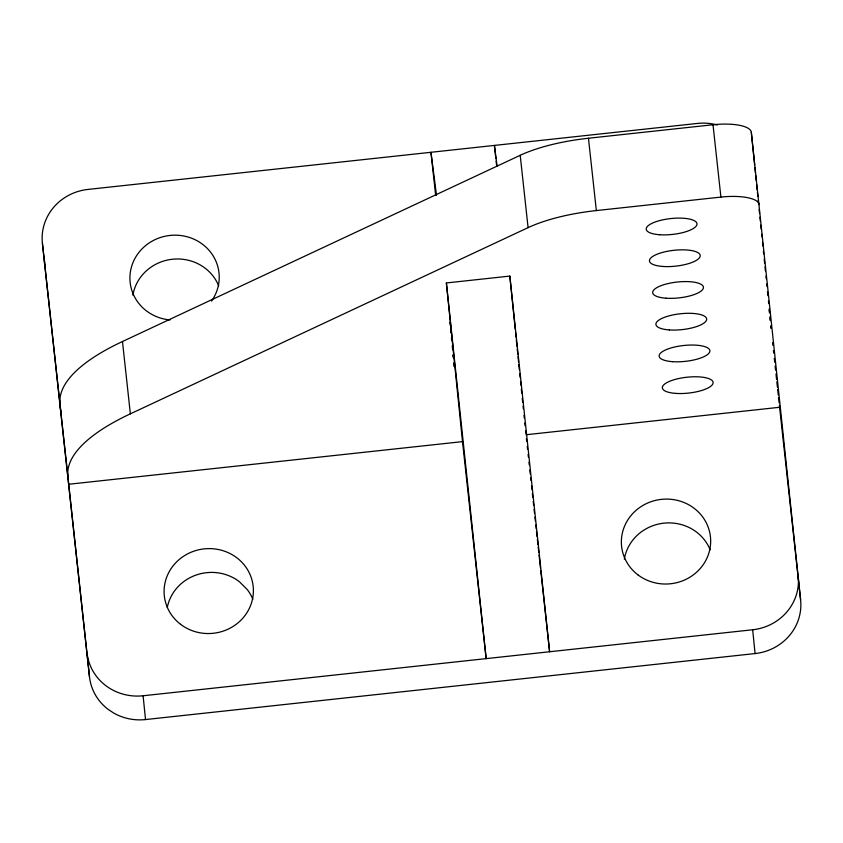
<?xml version="1.0" encoding="UTF-8"?>
<svg xmlns="http://www.w3.org/2000/svg" width="843" height="843" viewBox="0 0 843 843"><rect width="100%" height="100%" fill="white"/><g stroke="black" fill="none" stroke-linecap="round" stroke-linejoin="round"><path stroke-width="1.26" d="M60.801 411.932L59.979 403.881A263.058 82.161 -6.2 0 1 122.477 341.51L520.205 155.302A94.142 29.4 -6.2 0 1 588.456 138.241L713.009 124.753A37.345 11.665 -6.2 0 1 751.324 132.34L800.597 599.847A51.065 48.504 -5.8 0 1 755.086 653.567L145.523 719.564A51.065 48.504 -5.8 0 1 113.531 712.946L108.083 709.332A51.065 48.504 -5.8 0 1 89.495 676.845L42.403 243.153A51.065 48.504 -5.8 0 1 87.914 189.433L697.477 123.436A51.065 48.504 -5.8 0 1 717.309 124.996M89.495 676.845L67.872 476.221A263.058 82.161 -6.2 0 1 130.359 413.839L528.087 227.631A94.142 29.4 -6.2 0 1 596.349 210.571L720.902 197.083A37.345 11.665 -6.2 0 1 759.206 204.67M446.379 282.953L486.158 658.625L462.501 441.627L446.379 282.953L509.836 276.082L549.615 651.755L540.774 570.7M68.683 484.261L462.501 441.627M525.958 434.756L779.786 407.264M87.082 653.04A51.065 48.504 -5.8 0 0 143.099 695.77L752.673 629.763A51.065 48.504 -5.8 0 0 798.184 576.043M497.096 166.155L494.419 145.417L495.842 158.495M436.484 195.07L430.963 152.288L435.662 195.428M769.185 310.076L769.469 312.69M770.049 317.927L770.333 320.54M772.567 342.69L772.852 345.293M773.421 350.519L773.705 353.133M774.274 358.349L774.696 362.269M775.128 366.178L775.549 370.098M775.981 374.018L776.551 379.234M776.835 381.847L777.404 387.063M777.689 389.677L778.258 394.903M778.542 397.517L779.111 402.733M779.396 405.346L800.597 599.847M713.009 124.753L720.902 197.083M588.456 138.241L596.349 210.571M520.205 155.302L528.087 227.631M496.127 161.108L496.559 165.028M526.38 438.676L526.675 441.289M527.244 446.516L527.528 449.129M528.097 454.356L528.382 456.969M528.951 462.206L529.235 464.82M529.804 470.046L530.236 473.966M530.658 477.886L530.942 480.499M531.511 485.737L531.944 489.657M532.365 493.576L532.797 497.496M533.229 501.416L533.651 505.336M534.083 509.267L534.504 513.187M534.936 517.107L535.358 521.027M535.79 524.947L536.222 528.867M536.506 531.49L537.075 536.717M537.36 539.33L537.929 544.557M538.213 547.17L538.782 552.397M539.067 555.021L540.489 568.087M453.049 354.914L453.334 357.527M122.477 341.51L130.359 413.839M42.403 243.153L67.872 476.221M751.324 132.34L754.643 165.017M754.906 167.631L755.433 172.857M755.697 175.47L756.234 180.697M756.635 184.617L757.162 189.844M757.425 192.467L757.825 196.387M758.226 200.307L758.626 204.227M759.153 209.454L759.554 213.374M759.954 217.294L760.344 221.214M760.744 225.144L761.145 229.064M761.672 234.291L761.946 236.904M762.472 242.131L762.873 246.051M763.4 251.277L763.663 253.891M764.201 259.128L764.601 263.048M764.991 266.968L765.391 270.888M765.929 276.114L766.192 278.727M766.719 283.954L766.982 286.567M767.52 291.804L767.91 295.724M768.447 300.951L768.711 303.564M769.237 308.791L769.638 312.711M770.038 316.631L770.439 320.561M752.673 629.763L755.086 653.567M509.836 276.082L515.252 329.402M515.516 332.005L516.053 337.211M516.316 339.813L516.97 346.315M517.233 348.918L517.771 354.113M518.034 356.715L518.561 361.921M518.824 364.524L519.351 369.719M519.752 373.628L520.142 377.527M520.542 381.426L520.942 385.335M521.332 389.234L521.733 393.133M522.26 398.339L522.649 402.237M523.05 406.136L523.313 408.739M523.977 415.241L524.241 417.843M524.767 423.049L525.031 425.652M525.558 430.847L525.821 433.45M449.856 322.469L450.12 325.071M450.657 330.277L450.921 332.869M451.448 338.075L451.711 340.677M452.238 345.883L452.638 349.782M453.165 354.987L453.429 357.59M143.099 695.77L145.523 719.564M167.283 607.392A44.679 42.445 -5.8 0 1 239.317 581.638L247.326 589.615A44.679 42.445 -5.8 0 1 252.868 599.31M624.336 559.088A44.679 42.445 -5.8 0 1 663.831 523.166A44.679 42.445 -5.8 0 1 710.143 549.794M170.075 319.929A44.679 42.445 -5.8 0 1 131.476 266.915A44.679 42.445 -5.8 0 1 193.205 238.864A44.679 42.445 -5.8 0 1 211.551 301.077M132.888 295.166A44.679 42.445 -5.8 0 1 172.393 259.244A44.679 42.445 -5.8 0 1 218.706 285.872M44.816 266.957A51.065 48.504 -5.8 0 1 44.563 260.613M771.187 328.391L770.902 325.777L771.229 328.401M454.335 366.673L453.903 362.753L454.356 366.684M180.581 624.315A44.679 42.445 -5.8 0 0 252.837 597.35A44.679 42.445 -5.8 0 0 192.794 551.564A44.679 42.445 -5.8 0 0 180.581 624.315M637.856 574.8A44.679 42.445 -5.8 0 0 710.112 547.834A44.679 42.445 -5.8 0 0 650.069 502.049A44.679 42.445 -5.8 0 0 637.856 574.8M659.605 234.733A25.532 7.977 -6.2 0 0 696.982 223.732A25.532 7.977 -6.2 0 0 658.214 220.992A25.532 7.977 -6.2 0 0 659.605 234.733M662.83 266.462A25.532 7.977 -6.2 0 0 700.206 255.471A25.532 7.977 -6.2 0 0 661.439 252.721A25.532 7.977 -6.2 0 0 662.83 266.462M666.054 298.201A25.532 7.977 -6.2 0 0 703.431 287.2A25.532 7.977 -6.2 0 0 664.663 284.46A25.532 7.977 -6.2 0 0 666.054 298.201M669.279 329.929A25.532 7.977 -6.2 0 0 706.655 318.939A25.532 7.977 -6.2 0 0 667.888 316.188A25.532 7.977 -6.2 0 0 669.279 329.929M672.503 361.668A25.532 7.977 -6.2 0 0 709.88 350.667A25.532 7.977 -6.2 0 0 671.112 347.927A25.532 7.977 -6.2 0 0 672.503 361.668M675.728 393.396A25.532 7.977 -6.2 0 0 713.104 382.406A25.532 7.977 -6.2 0 0 674.326 379.656A25.532 7.977 -6.2 0 0 675.728 393.396"/></g></svg>
